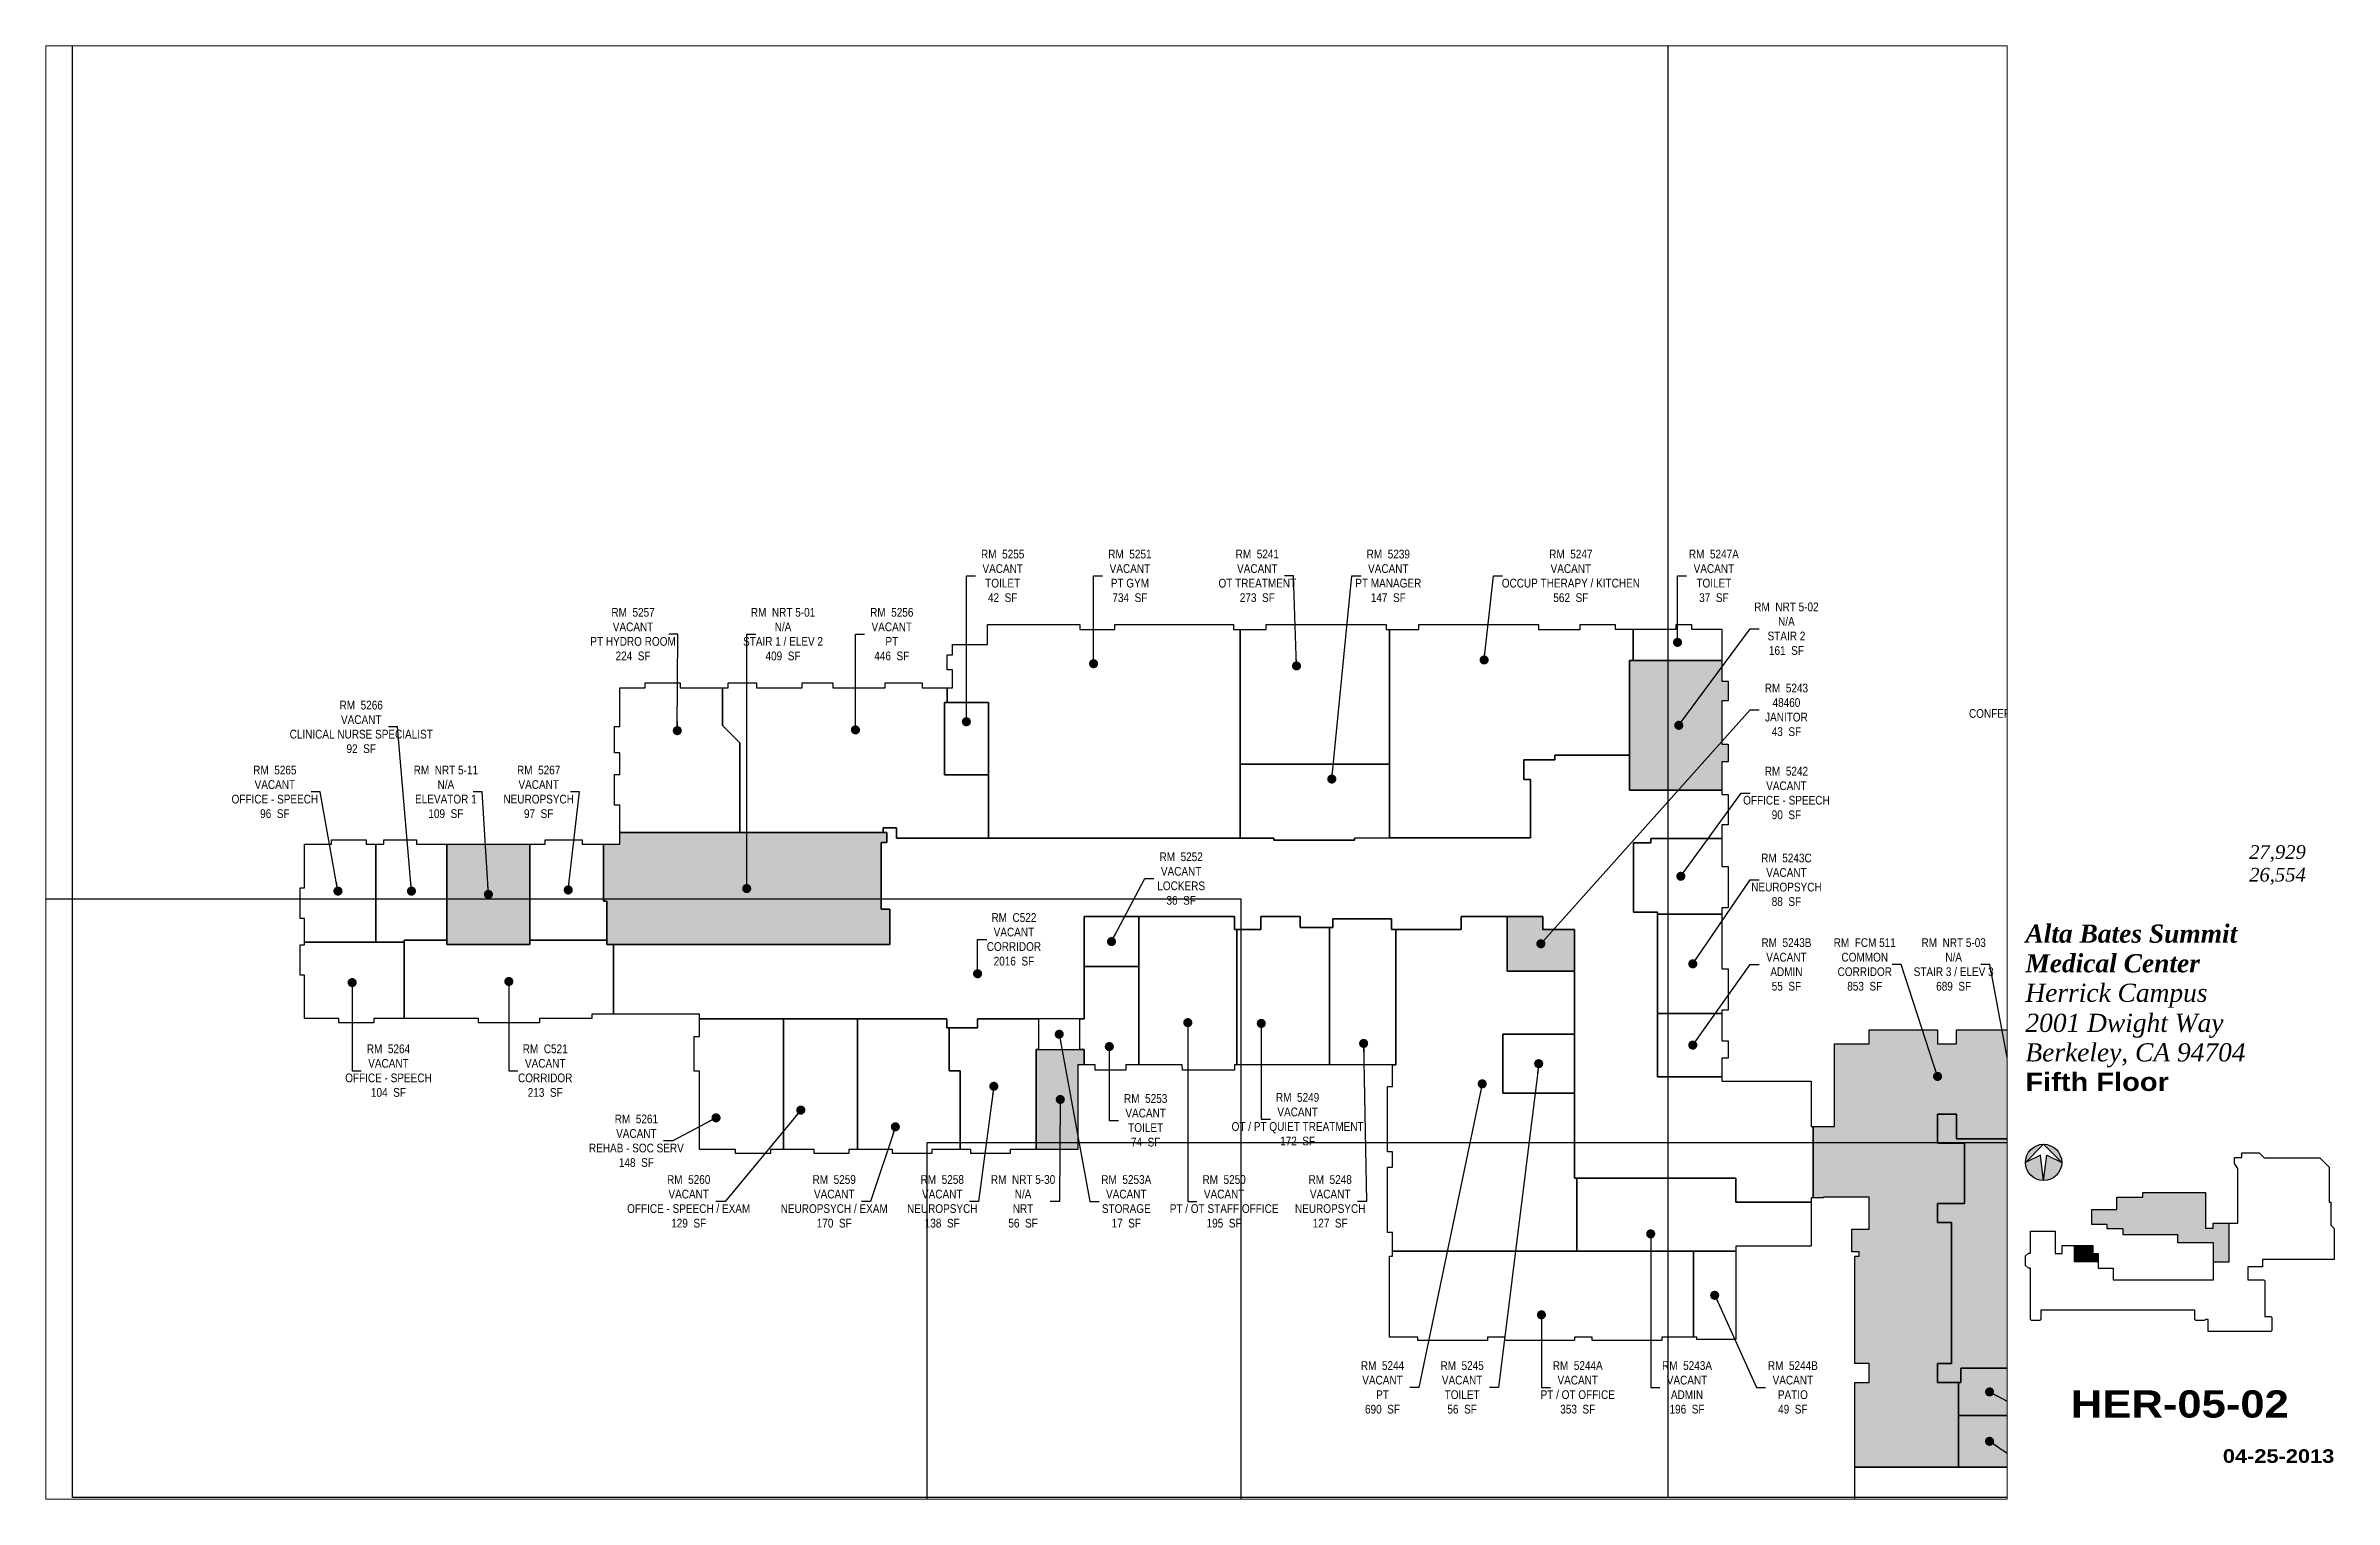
# Paper-space layout '02' of a CAD drawing. Header units: inches. Extents: x 0.9 to 16.7, y 0.5 to 10.5.
# The model-space entities are those that its viewports show. They can reach past a viewport. Long polylines and large blocks are cut down to what shows.
import ezdxf
from ezdxf.enums import TextEntityAlignment as Align

# ---------------------------------------------------------------- set-up
doc = ezdxf.new("R2010")
doc.units = ezdxf.units.IN
doc.header["$LTSCALE"] = 48
doc.header["$MEASUREMENT"] = 0
for name, color, linetype in [('0-LABEL', 3, 'Continuous'), ('1-NRT', 200, 'Continuous'), ('1-NRT-PTN', 253, 'Continuous'), ('3-FCM', 190, 'Continuous'), ('3-FCM-PTN', 9, 'Continuous'), ('4-OCC', 6, 'Continuous'), ('4-OCC-PTN', 95, 'Continuous'), ('4-VACANT', 60, 'Continuous'), ('T-8', 8, 'Continuous')]:
    doc.layers.add(name, color=color, linetype=linetype)
doc.layers.add('T-VWPRT', color=1, linetype='Continuous', plot=False)
doc.layers.add('VP-Window', color=2, linetype='Continuous', plot=False)
doc.styles.add('ArialB', font='')
doc.styles.add('ArialN', font='ARIALN.TTF')
doc.styles.add('TimesI', font='timesi.ttf')
doc.styles.add('TimesIB', font='timesbi.ttf')
doc.styles.get('ArialB').set_extended_font_data('Arial Black')
doc.dimstyles.new('AB-200', dxfattribs={"dimscale": 200, "dimtxt": 0.070312, "dimasz": 0.0625, "dimexe": 0.0625, "dimexo": 0.125, "dimgap": 0.1875, "dimtad": 0, "dimdec": 4, "dimrnd": 0.0625, "dimzin": 0, "dimdsep": 46, "dimlunit": 4, "dimtxsty": 'ArialN', "dimblk": 'ARCHTICK', "dimcen": 0.0625, "dimclrd": 256, "dimclre": 256, "dimclrt": 256, "dimadec": 0, "dimazin": 0, "dimtfac": 1, "dimtdec": 4, "dimtofl": 0, "dimtmove": 2, "dimatfit": 3, "dimldrblk": 'DOT', "dimfxl": 0, "dimfrac": 2, "dimtolj": 1, "dimtzin": 0, "dimlwd": -1, "dimlwe": -1, "dimarcsym": 0})

# ---------------------------------------------------------------- blocks, each defined once
blk = doc.blocks.new('n-arrow')
h = blk.add_hatch(color=256)
h.paths.add_polyline_path([(0, 0.125), (0.125, 0, 0.414214)])
h.paths.add_polyline_path([(0, 0.125, 0.414214), (-0.125, 0), (0.051, 0.022)])
h = blk.add_hatch(color=256)
h.paths.add_polyline_path([(0.051, -0.022), (-0.125, 0, 0.414214), (0, -0.125)])
h.paths.add_polyline_path([(0.125, 0), (0, -0.125, 0.414214)])
for p, q in [((-0.125, 0), (0.051, 0.022)), ((-0.125, 0), (0.051, -0.022)), ((0, 0.125), (0.125, 0)), ((0.051, 0.022), (0, 0.125)), ((0, -0.125), (0.125, 0)), ((0.051, -0.022), (0, -0.125))]:
    blk.add_line(p, q)
blk.add_circle((0, 0), 0.125)
blk = doc.blocks.new('AB-TB-text')
for tag, style, p in [('GROSS', 'TimesI', (1.93, 4.406)), ('USEABLE', 'TimesI', (1.93, 4.25)), ('DATE', 'ArialB', (2.125, 0.25))]:
    blk.add_attdef(tag, text='', height=0.0938, dxfattribs=dict(style=style)).set_placement(p, align=Align.RIGHT)
for tag, style, p in [('CAMPUS', 'TimesIB', (0, 3.75)), ('PAVILION', 'TimesI', (0, 3.547)), ('BUILDING', 'TimesI', (0, 3.34)), ('STREET', 'TimesI', (0, 3.137)), ('FLOOR', 'ArialB', (0, 2.934))]:
    blk.add_attdef(tag, text='', height=0.125, dxfattribs=dict(style=style)).set_placement(p, align=Align.TOP_LEFT)
at = {"style": 'ArialB'}
blk.add_attdef('DWG#', text='', height=0.188, dxfattribs=at).set_placement((1.062, 0.749), align=Align.TOP_CENTER)
blk = doc.blocks.new('_ArchTick')
at = {"const_width": 0.15}
blk.add_lwpolyline([(-0.5, -0.5), (0.5, 0.5)], dxfattribs=at)
blk = doc.blocks.new('_Dot')
at = {"lineweight": -2}
blk.add_line((-0.5, 0), (-1, 0), dxfattribs=at)
at = {"const_width": 0.5}
blk.add_lwpolyline([(-0.25, 0, 1), (0.25, 0, 1)], format="xyb", close=True, dxfattribs=at)

msp = doc.modelspace()

# ---------------------------------------------------------------- hatches: boundary and pattern name
at = {"layer": '1-NRT-PTN'}
for points in [[(2910.5, 2173.5), (3037.77962, 2173.5), (3037.77962, 2145), (3046.13981, 2145), (3046.13981, 2118), (3037.77962, 2118), (3037.77962, 2058), (3046.13981, 2058), (3046.13981, 2034), (3037.77962, 2034), (3037.77962, 1994.71625), (2910.5, 1994.71625)], [(1498.44951, 1920.5), (1520.5, 1920.5), (1520.5, 1936.49498), (1876.5, 1936.49498), (1876.5, 1936.46016), (1888.11219, 1936.46016), (1888.11219, 1923), (1880.48651, 1923), (1880.48651, 1830.99211), (1892.28473, 1830.99211), (1892.28473, 1782.6466), (1502.62663, 1782.5), (1502.62663, 1842.05557), (1498.44951, 1842)], [(1282.77962, 1920.5), (1396.77962, 1920.5), (1396.77962, 1782.5), (1282.77962, 1782.5)], [(2151, 1500.5), (2094, 1500.5), (2094, 1638), (2160, 1638), (2160, 1617), (2151, 1617)], [(3520.73572, 1063.375), (3448.73572, 1063.375), (3448.73572, 1199.28465), (3366.49586, 1199.28465), (3366.49586, 1180), (3334.5, 1180), (3334.5, 1206), (3353.5, 1206), (3353.5, 1400), (3334.5, 1400), (3334.5, 1426), (3371.5, 1426), (3371.5, 1509), (3334.5, 1509), (3334.5, 1549), (3360.5, 1549), (3360.5, 1515), (3544.5, 1515), (3544.5, 1548), (3666.5, 1548), (3666.5, 1508), (3615.968, 1508), (3615.968, 1426), (3666.5, 1426), (3666.5, 1400), (3616.5, 1400), (3616.5, 1206), (3610.5, 1206), (3610.5, 1199.28465), (3520.73572, 1199.28465)]]:
    msp.add_hatch(color=256, dxfattribs=at).paths.add_polyline_path(points)
at = {"layer": '3-FCM-PTN'}
for points in [[(3363.49586, 1180), (3363.49586, 1063.375), (3220.5, 1063.375), (3220.5, 1180), (3240.5, 1180), (3240.5, 1206), (3220.5, 1206), (3220.5, 1353.5), (3226.5, 1353.5), (3226.5, 1359.5), (3216.73572, 1359.5), (3216.73572, 1390.63533), (3240.5, 1390.63533), (3240.5, 1434.84467), (3177.44671, 1434.84467), (3177.44671, 1434), (3163.5, 1434), (3163.5, 1532), (3192.5, 1532), (3192.5, 1646), (3240.5, 1646), (3240.5, 1665), (3334.5, 1665), (3334.5, 1646), (3360.5, 1646), (3360.5, 1665), (3552, 1665), (3552, 1646.17644), (3613.73572, 1646.17644), (3613.73572, 1548), (3544.5, 1548), (3544.5, 1515), (3360.5, 1515), (3360.5, 1549), (3334.5, 1549), (3334.5, 1509), (3371.5, 1509), (3371.5, 1426), (3334.5, 1426), (3334.5, 1400), (3353.5, 1400), (3353.5, 1206), (3334.5, 1206), (3334.5, 1180)], [(3363.49586, 1180), (3366.49586, 1180), (3366.49586, 1199.28465), (3448.73572, 1199.28465), (3448.73572, 1134.32982), (3363.49586, 1134.32982)], [(3363.49586, 1134.32982), (3448.73572, 1134.32982), (3448.73572, 1063.375), (3363.49586, 1063.375)]]:
    msp.add_hatch(color=256, dxfattribs=at).paths.add_polyline_path(points)
at = {"layer": '4-OCC-PTN'}
msp.add_hatch(color=201, dxfattribs=at).paths.add_polyline_path([(2835, 1746), (2742, 1746), (2742, 1821), (2791.17999, 1821), (2791.17999, 1803), (2835, 1803)])

# ---------------------------------------------------------------- linework, layer by layer
at = {"layer": '1-NRT'}
for points in [[(2910.5, 2173.5), (3037.77962, 2173.5), (3037.77962, 2145), (3046.13981, 2145), (3046.13981, 2118), (3037.77962, 2118), (3037.77962, 2058), (3046.13981, 2058), (3046.13981, 2034), (3037.77962, 2034), (3037.77962, 1994.71625), (2910.5, 1994.71625)], [(1498.44951, 1920.5), (1520.5, 1920.5), (1520.5, 1936.49498), (1876.5, 1936.49498), (1876.5, 1936.46016), (1888.11219, 1936.46016), (1888.11219, 1923), (1880.48651, 1923), (1880.48651, 1830.99211), (1892.28473, 1830.99211), (1892.28473, 1782.6466), (1502.62663, 1782.5), (1502.62663, 1842.05557), (1498.44951, 1842)], [(1282.77962, 1920.5), (1396.77962, 1920.5), (1396.77962, 1782.5), (1282.77962, 1782.5)], [(2151, 1500.5), (2094, 1500.5), (2094, 1638), (2160, 1638), (2160, 1617), (2151, 1617)]]:
    msp.add_lwpolyline(points, close=True, dxfattribs=at)
msp.add_lwpolyline([(3448.73572, 1199.28465), (3366.49586, 1199.28465), (3366.49586, 1180), (3334.5, 1180), (3334.5, 1206), (3353.5, 1206), (3353.5, 1400), (3334.5, 1400), (3334.5, 1426), (3371.5, 1426), (3371.5, 1509), (3334.5, 1509), (3334.5, 1549), (3360.5, 1549), (3360.5, 1515), (3544.5, 1515)], dxfattribs=at)
at = {"layer": '3-FCM'}
msp.add_lwpolyline([(3544.5, 1515), (3360.5, 1515), (3360.5, 1549), (3334.5, 1549), (3334.5, 1509), (3371.5, 1509), (3371.5, 1426), (3334.5, 1426), (3334.5, 1400), (3353.5, 1400), (3353.5, 1206), (3334.5, 1206), (3334.5, 1180), (3363.49586, 1180), (3363.49586, 1063.375), (3220.5, 1063.375), (3220.5, 1180), (3240.5, 1180), (3240.5, 1206), (3220.5, 1206), (3220.5, 1353.5), (3226.5, 1353.5), (3226.5, 1359.5), (3216.73572, 1359.5), (3216.73572, 1390.63533), (3240.5, 1390.63533), (3240.5, 1434.84467), (3177.44671, 1434.84467), (3177.44671, 1434), (3163.5, 1434), (3163.5, 1532), (3192.5, 1532), (3192.5, 1646), (3240.5, 1646), (3240.5, 1665), (3334.5, 1665), (3334.5, 1646), (3360.5, 1646), (3360.5, 1665), (3552, 1665)], dxfattribs=at)
for points in [[(3363.49586, 1180), (3366.49586, 1180), (3366.49586, 1199.28465), (3448.73572, 1199.28465), (3448.73572, 1134.32982), (3363.49586, 1134.32982)], [(3363.49586, 1134.32982), (3448.73572, 1134.32982), (3448.73572, 1063.375), (3363.49586, 1063.375)]]:
    msp.add_lwpolyline(points, close=True, dxfattribs=at)
at = {"layer": '4-OCC'}
msp.add_lwpolyline([(2835, 1746), (2742, 1746), (2742, 1821), (2791.17999, 1821), (2791.17999, 1803), (2835, 1803)], close=True, dxfattribs=at)
at = {"layer": '4-VACANT'}
for points in [[(2028, 1929), (2028, 2115.37751), (1971.13981, 2115.37751), (1971.13981, 2135.5), (1978.77962, 2135.5), (1978.77962, 2160.25502), (1971.13981, 2160.25502), (1971.13981, 2181.25502), (1978.77962, 2181.25502), (1978.77962, 2195.5), (2026.77819, 2195.5), (2026.94272, 2222.76392), (2153.86276, 2222.76392), (2153.86276, 2215.80293), (2201.89354, 2215.80293), (2201.89354, 2222.85857), (2365.43131, 2222.77899), (2365.44049, 2215.86121), (2374.5, 2215.86121), (2374.5, 1929)], [(2374.5, 2030.5), (2374.5, 2215.86121), (2410.44049, 2215.86121), (2410.44049, 2222.82637), (2575.44049, 2222.87721), (2575.44049, 2216.15162), (2580, 2216.15162), (2580, 2030.5)], [(2580.11196, 1929.0531), (2580, 2216.15162), (2620.44049, 2216.15162), (2620.49037, 2222.88798), (2785.44049, 2222.91905), (2785.44049, 2216.17473), (2842.77962, 2216.17473), (2842.79871, 2223.01351), (2890.79289, 2223.01351), (2890.77962, 2216.23674), (2915.5, 2216.23674), (2915.5, 2173.5), (2910.5, 2173.5), (2910.5, 2042.82398), (2807.71665, 2042.82398), (2807.71665, 2036.74009), (2765.1294, 2036.74009), (2765.1294, 2009.36257), (2774.25524, 2009.36257), (2774.25524, 1929.26735)], [(3037.77962, 2173.5), (2915.5, 2173.5), (2915.5, 2216.23674), (2974.77962, 2216.23674), (2974.77962, 2222.9879), (2995.77962, 2222.9879), (2995.77962, 2216.23674), (3037.77962, 2216.23674)], [(1685.74406, 1936.49498), (1520.5, 1936.49498), (1520.5, 1974.25502), (1513.5, 1974.25502), (1513.5, 2016.25502), (1520.5, 2016.25502), (1520.5, 2046.25502), (1513.5, 2046.25502), (1513.5, 2082.25502), (1520.5, 2082.25502), (1520.5, 2135.5), (1555.77962, 2135.5), (1555.77962, 2142.5), (1603.77962, 2142.5), (1603.77962, 2135.5), (1662.06922, 2135.5), (1662.06922, 2083.82375), (1685.74406, 2060.02663)], [(1685.74406, 1936.49498), (1685.74406, 2060.02663), (1662.06922, 2083.82375), (1662.06922, 2135.5), (1669.77962, 2135.5), (1669.77962, 2142.5), (1708.77962, 2142.5), (1708.77962, 2135.5), (1771.77962, 2135.5), (1771.77962, 2142.5), (1813.77962, 2142.5), (1813.77962, 2135.5), (1885.77962, 2135.5), (1885.77962, 2142.5), (1936.77962, 2142.5), (1936.77962, 2135.5), (1963.5, 2135.5), (1971.13981, 2135.5), (1971.13981, 2115.37751), (1967.40469, 2115.37751), (1967.40469, 2016.00361), (2028, 2016.00361), (2028, 1929), (1901.63697, 1929), (1901.63697, 1942.935), (1883.07636, 1942.935), (1883.07636, 1936.46016), (1876.5, 1936.46016), (1876.5, 1936.49498)], [(2028, 2016.00361), (1967.40469, 2016.00361), (1967.40469, 2115.37751), (1971.13981, 2115.37751), (1971.13981, 2115.37751), (2028, 2115.37751)], [(3163.5, 1532), (3163.5, 1434), (3160.5, 1434), (3160.5, 1428), (3057, 1428), (3057, 1461), (2835, 1461), (2835, 1803), (2791.17999, 1803), (2791.17999, 1821), (2679, 1821), (2679, 1803), (2583, 1803), (2583, 1818), (2502, 1818), (2502, 1806), (2457, 1806), (2457, 1821), (2403, 1821), (2403, 1803), (2367, 1803), (2367, 1821), (2160, 1821), (2160, 1755), (2160, 1749), (2160, 1680), (2013, 1680), (2013, 1668), (1971, 1668), (1971, 1680), (1630.5, 1679.99296), (1630.5, 1686.5), (1512, 1686.5), (1512, 1782.5), (1892.28473, 1782.6466), (1892.28473, 1830.99211), (1880.48651, 1830.99211), (1880.48651, 1923), (1888.11219, 1923), (1888.11219, 1936.46016), (1883.07636, 1936.46016), (1883.07636, 1942.935), (1901.63697, 1942.935), (1901.63697, 1929), (2421, 1929), (2421, 1926), (2532, 1926), (2532, 1929), (2774.25524, 1929.26735), (2774.25524, 2009.36257), (2765.1294, 2009.36257), (2765.1294, 2036.74009), (2807.71665, 2036.74009), (2807.71665, 2042.82398), (2910.5, 2042.82398), (2910.5, 1994.71625), (3037.77962, 1994.71625), (3037.77962, 1989), (3046.13981, 1989), (3046.13981, 1947), (3037.77962, 1947), (3037.77962, 1928.54186), (2940, 1928.54186), (2940, 1922.54186), (2916, 1922.54186), (2916, 1826.97921), (2949, 1826.97921), (2949, 1600.56203), (3037.77962, 1600.56203), (3037.77962, 1594.5), (3160.5, 1594.5), (3160.5, 1532)], [(2374.5, 1929), (2374.5, 2030.5), (2580, 2030.5), (2580.11196, 1929.0531), (2532, 1929), (2532, 1926), (2421, 1926), (2421, 1929)], [(1185, 1785.5), (1086.5, 1785.5), (1086.5, 1818.25502), (1080.5, 1818.25502), (1080.5, 1860.25502), (1086.5, 1860.25502), (1086.5, 1920.5), (1123.77962, 1920.5), (1123.77962, 1926.5), (1171.77962, 1926.5), (1171.77962, 1920.5), (1185, 1920.5)], [(1224, 1785.5), (1185, 1785.5), (1185, 1920.5), (1195.77962, 1920.5), (1195.77962, 1926.5), (1240.77962, 1926.5), (1240.77962, 1920.5), (1282.77962, 1920.5), (1282.77962, 1788.5), (1224, 1788.5)], [(1498.44951, 1920.5), (1498.44951, 1842), (1502.62663, 1842.05557), (1502.62663, 1788.52219), (1396.80425, 1788.52219), (1396.80425, 1920.5), (1417.77962, 1920.5), (1417.77962, 1926.5), (1468.77962, 1926.5), (1468.77962, 1920.5)], [(2949, 1824.15809), (2949, 1826.97921), (2916, 1826.97921), (2916, 1922.54186), (2940, 1922.54186), (2940, 1928.54186), (3037.77962, 1928.54186), (3037.77962, 1890), (3046.13981, 1890), (3046.13981, 1833), (3037.77962, 1833), (3037.77962, 1824.15809)], [(2160, 1821), (2235, 1821), (2235, 1752), (2160, 1752)], [(2235, 1617.00163), (2235, 1752), (2235, 1755), (2235, 1821), (2367, 1821), (2367, 1803), (2370, 1803), (2370, 1616.96908), (2367, 1616.96908), (2366.93133, 1609.66398), (2295, 1609.66398), (2294.96502, 1616.96908)], [(2370, 1616.96908), (2370, 1803), (2403, 1803), (2403, 1821), (2457, 1821), (2457, 1806), (2497.5, 1806), (2497.5, 1616.96908)], [(2497.5, 1616.96908), (2497.5, 1806), (2502, 1806), (2502, 1818), (2583, 1818), (2583, 1803), (2589, 1803), (2589, 1616.96908)], [(2584.5, 1616.96908), (2589, 1616.96908), (2589, 1803), (2679, 1803), (2679, 1821), (2742, 1821), (2742, 1746), (2835, 1746), (2835, 1659), (2736, 1659), (2736, 1578), (2835, 1578), (2835, 1461), (2838, 1461), (2838, 1360.51147), (2584.5, 1360.51147), (2584.5, 1386), (2577.5, 1386), (2577.5, 1476), (2584.5, 1476), (2584.5, 1497), (2577.5, 1497), (2577.5, 1587), (2584.5, 1587)], [(3037.77962, 1687.56203), (2949, 1687.56203), (2949, 1824.15809), (3037.77962, 1824.15809), (3037.77962, 1749), (3046.13981, 1749), (3046.13981, 1692), (3037.77962, 1692)], [(1224, 1785.5), (1224, 1680.5), (1182, 1680.5), (1182, 1674.68489), (1134, 1674.68489), (1134, 1680.5), (1086.5, 1680.5), (1086.5, 1740.25502), (1080.5, 1740.25502), (1080.5, 1782.25502), (1086.5, 1782.25502), (1086.5, 1785.5)], [(1512, 1782.5), (1512, 1686.5), (1482, 1686.5), (1482, 1680.56912), (1410, 1680.56912), (1410, 1674.71945), (1326, 1674.71945), (1326, 1680.56912), (1224, 1680.5), (1224, 1788.5), (1282.77962, 1788.5), (1282.77962, 1782.5), (1396.77962, 1782.5), (1396.77962, 1788.52219), (1502.62663, 1788.52219), (1502.62663, 1782.5)], [(2160, 1616.96908), (2160, 1638), (2154, 1638), (2154, 1680), (2160, 1680), (2160, 1752), (2235, 1752), (2235, 1617), (2217, 1616.96908), (2217.14924, 1609.48672), (2175, 1609.48672), (2175, 1616.96908)], [(1630.5, 1679.99296), (1746, 1679.99535), (1746, 1500.5), (1728, 1500.5), (1728, 1494.75), (1680, 1494.75), (1680, 1500.5), (1630.5, 1500.5), (1630.5, 1608), (1623, 1608), (1623, 1656), (1630.5, 1656)], [(1746, 1500.5), (1746, 1679.99535), (1848, 1679.99643), (1848, 1500.5), (1836, 1500.5), (1836, 1494.75), (1788, 1494.75), (1788, 1500.5)], [(1848, 1500.5), (1848, 1679.99643), (1971, 1680), (1971, 1668), (1974, 1668), (1973.98509, 1608.73736), (1988.97412, 1608.73736), (1988.97412, 1500.5), (1950, 1500.5), (1950, 1494.75), (1896, 1494.75), (1896, 1500.5)], [(1988.97412, 1500.5), (1988.97412, 1608.73736), (1973.98509, 1608.73736), (1974, 1668), (2013, 1668), (2013, 1680), (2097, 1680), (2097, 1638), (2094, 1638), (2094, 1500.5), (2058, 1500.5), (2058, 1494.75), (2004, 1494.75), (2004, 1500.5)], [(2097, 1638), (2154, 1638), (2154, 1680), (2097, 1680)], [(2949, 1687.56203), (3037.77962, 1687.56203), (3037.77962, 1650), (3046.13981, 1650), (3046.13981, 1626), (3037.77962, 1626), (3037.77962, 1600.56203), (2949, 1600.56203)], [(2736, 1659), (2835, 1659), (2835, 1578), (2736, 1578)], [(3057, 1360.5), (2838, 1360.51147), (2838, 1461), (3057, 1461), (3057, 1428), (3160.5, 1428), (3160.5, 1367.5), (3057, 1367.5)], [(2998.5, 1360.5), (2998.5, 1242), (2955, 1242), (2955, 1237.58927), (2859, 1237.58927), (2859, 1242), (2835, 1242), (2835, 1237.58927), (2739, 1237.58927), (2739, 1242), (2715, 1242), (2715, 1237.58927), (2619, 1237.58927), (2619, 1242), (2580, 1242), (2580, 1353.5), (2584.5, 1353.5), (2584.5, 1360.51147)], [(3057, 1239), (3003, 1239), (3003, 1242), (2998.5, 1242), (2998.5, 1360.5), (3057, 1360.5)]]:
    msp.add_lwpolyline(points, close=True, dxfattribs=at)
msp.add_lwpolyline([(3220.5, 950), (3220.5, 1063.375), (3520.73572, 1063.375)], dxfattribs=at)
at = {"layer": 'VP-Window', "color": 5}
for points in [[(767.5, 3021.50095), (3467.5, 3021.50095), (3467.5, 1021.50095), (767.5, 1021.50095)], [(1943.5, -490.49905), (4643.5, -490.49905), (4643.5, 1509.50095), (1943.5, 1509.50095)]]:
    msp.add_lwpolyline(points, close=True, dxfattribs=at)
at = {"layer": 'VP-Window'}
for points in [[(2963.5, 3021.50095), (5663.5, 3021.50095), (5663.5, 1021.50095), (2963.5, 1021.50095)], [(-324.5, 1845.50095), (2375.5, 1845.50095), (2375.5, -154.49905), (-324.5, -154.49905)]]:
    msp.add_lwpolyline(points, close=True, dxfattribs=at)

# ---------------------------------------------------------------- texts
at = {"layer": '0-LABEL', "char_height": 12, "attachment_point": 5, "style": 'ArialN'}
for s, insert in [('RM  5255\\PVACANT\\PTOILET\\P42  SF', (2047.70234, 2289.68887)), ('RM  5251\\PVACANT\\PPT GYM\\P734  SF', (2222.8199, 2289.68887)), ('RM  5241\\PVACANT\\POT TREATMENT\\P273  SF', (2398.18883, 2289.68887)), ('RM  5239\\PVACANT\\PPT MANAGER\\P147  SF', (2578.48735, 2289.68887)), ('RM  5247\\PVACANT\\POCCUP THERAPY / KITCHEN\\P562  SF', (2829.75953, 2289.68887)), ('RM  5247A\\PVACANT\\PTOILET\\P37  SF', (3026.63981, 2289.68887)), ('RM  5257\\PVACANT\\PPT HYDRO ROOM\\P224  SF', (1538.92111, 2209.5)), ('RM  NRT 5-01\\PN/A\\PSTAIR 1 / ELEV 2\\P409  SF', (1745.36712, 2209.5)), ('RM  5256\\PVACANT\\PPT\\P446  SF', (1895.03461, 2209.5)), ('RM  NRT 5-02\\PN/A\\PSTAIR 2\\P161  SF', (3126.5, 2216.95113)), ('RM  5152\\PVACANT\\PCONFERENCE / TRTMNT\\P169  SF', (3459.83539, 2110.35933)), ('RM  5266\\PVACANT\\PCLINICAL NURSE SPECIALIST\\P92  SF', (1164.74081, 2081.86896)), ('RM  5243\\P48460\\PJANITOR\\P43  SF', (3126.5, 2105.33166)), ('RM  5265\\PVACANT\\POFFICE - SPEECH\\P96  SF', (1045.85061, 1992.5)), ('RM  NRT 5-11\\PN/A\\PELEVATOR 1\\P109  SF', (1281.25822, 1992.5)), ('RM  5267\\PVACANT\\PNEUROPSYCH\\P97  SF', (1409.00108, 1992.5)), ('RM  5242\\PVACANT\\POFFICE - SPEECH\\P90  SF', (3126.5, 1990.93264)), ('RM  5252\\PVACANT\\PLOCKERS\\P36  SF', (2293.35859, 1873.17534)), ('RM  5243C\\PVACANT\\PNEUROPSYCH\\P88  SF', (3126.5, 1871.4647)), ('RM  C522\\PVACANT\\PCORRIDOR\\P2016  SF', (2063.15922, 1789.57858)), ('RM  5243B\\PVACANT\\PADMIN\\P55  SF', (3126.5, 1755)), ('RM  FCM 511\\PCOMMON\\PCORRIDOR\\P853  SF', (3234.33066, 1755)), ('RM  NRT 5-03\\PN/A\\PSTAIR 3 / ELEV 3\\P689  SF', (3356.69653, 1755)), ('RM  5264\\PVACANT\\POFFICE - SPEECH\\P104  SF', (1202.25, 1608.86977)), ('RM  C521\\PVACANT\\PCORRIDOR\\P213  SF', (1418, 1608.86977)), ('RM  5253\\PVACANT\\PTOILET\\P74  SF', (2244.5, 1540.5)), ('RM  5249\\PVACANT\\POT / PT QUIET TREATMENT\\P172  SF', (2453.66556, 1542)), ('RM  5261\\PVACANT\\PREHAB - SOC SERV\\P148  SF', (1543.5, 1512.36919)), ('RM  5260\\PVACANT\\POFFICE - SPEECH / EXAM\\P129  SF', (1615.5, 1429)), ('RM  5259\\PVACANT\\PNEUROPSYCH / EXAM\\P170  SF', (1815.81192, 1429)), ('RM  5258\\PVACANT\\PNEUROPSYCH\\P138  SF', (1964.51615, 1429)), ('RM  NRT 5-30\\PN/A\\PNRT\\P56  SF', (2075.75009, 1429)), ('RM  5253A\\PVACANT\\PSTORAGE\\P17  SF', (2217.83597, 1429)), ('RM  5250\\PVACANT\\PPT / OT STAFF OFFICE\\P195  SF', (2352.5, 1429)), ('RM  5248\\PVACANT\\PNEUROPSYCH\\P127  SF', (2498.5, 1429)), ('RM  5244\\PVACANT\\PPT\\P690  SF', (2570.5, 1173)), ('RM  5245\\PVACANT\\PTOILET\\P56  SF', (2680.1033, 1173)), ('RM  5244A\\PVACANT\\PPT / OT OFFICE\\P353  SF', (2839.25, 1173)), ('RM  5243A\\PVACANT\\PADMIN\\P196  SF', (2989.66649, 1173)), ('RM  5244B\\PVACANT\\PPATIO\\P49  SF', (3135.33857, 1173)), ('RM  NRT 5-06\\PN/A\\PSTAIR 6 / ELEV 4\\P215  SF', (1308, 969.5387))]:
    msp.add_mtext(s, dxfattribs=dict(at, insert=insert))

# ---------------------------------------------------------------- leaders
at = {"layer": '0-LABEL', "annotation_type": 0, "has_hookline": 1}
for points, hookline_direction, text_width in [([(3807, 2849), (3529, 2873.87579)], 1, 86.85675), ([(3742.5, 2743.21688), (3529, 2752.9322)], 1, 57.96999), ([(3911.5, 2692), (3529, 2620)], 1, 66.99045), ([(3741.82031, 2583.5), (3541.5, 2511.5), (3529, 2511.5)], 1, 57.88813), ([(3769.49673, 2449), (3529, 2413.2824)], 1, 57.88813), ([(3769.49673, 2330.75), (3529, 2321.03545)], 1, 57.92087), ([(1997.70234, 2089.05587), (1997.70234, 2289.68887), (2010.20234, 2289.68887)], 0, 57.96999), ([(2172.8199, 2168.90525), (2172.8199, 2289.68887), (2185.3199, 2289.68887)], 0, 55.99727), ([(2452.11214, 2165.84809), (2448.18883, 2289.68887), (2435.68883, 2289.68887)], 1, 105.9618), ([(2500.70138, 2010.18433), (2528.48735, 2289.68887), (2540.98735, 2289.68887)], 0, 89.63984), ([(2710.4042, 2174.07447), (2723.10537, 2289.68887), (2735.60537, 2289.68887)], 0, 188.30832), ([(2976.63981, 2198.24395), (2976.63981, 2289.68887), (2989.13981, 2289.68887)], 0, 67.74352), ([(1599.84073, 2076.75083), (1600.62004, 2209.5), (1588.12004, 2209.5)], 1, 115.52251), ([(1695.36712, 1859.49749), (1695.36712, 2209.5), (1707.86712, 2209.5)], 0, 108.6794), ([(1845.03461, 2077.79104), (1845.03461, 2209.5), (1857.53461, 2209.5)], 0, 57.88813), ([(2978.3199, 2084.10813), (3076.5, 2216.95113), (3089, 2216.95113)], 0, 86.80764), ([(3741.82031, 2195.75), (3529, 2218.60222)], 1, 57.92087), ([(4041.61401, 2110.93533), (3497.33539, 2110.35933)], 1, 163.25239), ([(1233.88981, 1856), (1214.74081, 2081.86896), (1202.24081, 2081.86896)], 1, 196.15007), ([(2788.5, 1783.5), (3076.5, 2105.33166), (3089, 2105.33166)], 0, 58.24829), ([(3741.82031, 2044), (3529, 1988.70378)], 1, 57.86357), ([(1132.75, 1856), (1108.35061, 1992.5), (1095.85061, 1992.5)], 1, 117.29877), ([(1339.77962, 1851.5), (1331.25822, 1992.5), (1318.75822, 1992.5)], 1, 84.99045), ([(1449.71544, 1857.5111), (1465.25108, 1992.5), (1452.75108, 1992.5)], 1, 94.80491), ([(2981.0699, 1876.34998), (3064, 1990.93264), (3076.5, 1990.93264)], 0, 117.29877), ([(3741.82031, 1894), (3529, 1881.89037)], 1, 55.99727), ([(2197.5, 1786.5), (2243.35859, 1873.17534), (2255.85859, 1873.17534)], 0, 63.99454), ([(2997.5699, 1755.86006), (3076.5, 1871.4647), (3089, 1871.4647)], 0, 94.80491), ([(2013.15922, 1742.23498), (2013.15922, 1789.57858), (2025.65922, 1789.57858)], 0, 73.9809), ([(3741.82031, 1735.5), (3529, 1772.87782)], 1, 57.81446), ([(1152.25, 1730.09244), (1152.25, 1608.86977), (1164.75, 1608.86977)], 0, 117.29877), ([(1368, 1731.62082), (1368, 1608.86977), (1380.5, 1608.86977)], 0, 73.9809), ([(2997.5699, 1644.06203), (3076.5, 1755), (3089, 1755)], 0, 66.99045), ([(3334.5, 1601), (3284.33066, 1755), (3271.83066, 1755)], 1, 81.94543), ([(3463.53643, 1449.04518), (3406.69653, 1755), (3394.19653, 1755)], 1, 108.75307), ([(2302.5, 1674.98261), (2302.5, 1429), (2315, 1429)], 0, 147.92087), ([(2403.66556, 1673.95756), (2403.66556, 1542), (2416.16556, 1542)], 0, 180.82674), ([(2125.5, 1659), (2167.83597, 1429), (2180.33597, 1429)], 0, 67.74352), ([(2194.5, 1642.00984), (2194.5, 1540.5), (2207, 1540.5)], 0, 57.88813), ([(2544.54429, 1646.36388), (2548.5, 1429), (2536, 1429)], 1, 94.80491), ([(2785.5, 1618.5), (2730.1033, 1173), (2717.6033, 1173)], 1, 57.96999), ([(2035.49255, 1587.375), (2014.51615, 1429), (2002.01615, 1429)], 1, 94.80491), ([(2127, 1569.25), (2125.75009, 1429), (2113.25009, 1429)], 1, 86.85675), ([(2707.75, 1590.75573), (2620.5, 1173), (2608, 1173)], 1, 57.86357), ([(1653.13536, 1544.0555), (1593.5, 1512.36919), (1581, 1512.36919)], 1, 129.44611), ([(1769.81208, 1554.6292), (1665.5, 1429), (1653, 1429)], 1, 167.83629), ([(1899.94492, 1531.62552), (1865.81192, 1429), (1853.31192, 1429)], 1, 145.34243), ([(2939.66649, 1384.27467), (2939.66649, 1173), (2952.16649, 1173)], 0, 67.74352), ([(3027.75, 1299.75), (3085.33857, 1173), (3097.83857, 1173)], 0, 66.99045), ([(2789.25, 1272.94262), (2789.25, 1173), (2801.75, 1173)], 0, 100.56753), ([(3406.11579, 1166.80724), (3681.5, 1022.82923), (3694, 1022.82923)], 0, 99.00409), ([(3406.11579, 1098.85241), (3681.5, 916.61732), (3694, 916.61732)], 0, 122.67667)]:
    msp.add_leader(points, dimstyle='AB-200', dxfattribs=dict(at, hookline_direction=hookline_direction, text_width=text_width))

psp = doc.layouts.new('02')

# ---------------------------------------------------------------- hatches: boundary and pattern name
at = {"layer": 'T-8'}
for points in [[(15.802, 2.61), (15.371, 2.61), (15.371, 2.579), (15.191, 2.579), (15.191, 2.493), (15.02, 2.493), (15.02, 2.389), (15.125, 2.389), (15.125, 2.36), (15.234, 2.36), (15.234, 2.318), (15.611, 2.318), (15.611, 2.264), (15.856, 2.264), (15.856, 2.133), (15.965, 2.133), (15.965, 2.399), (15.854, 2.399), (15.854, 2.365), (15.802, 2.365)], [(15.063, 2.133), (15.063, 2.191), (15.025, 2.191), (15.025, 2.246), (14.899, 2.246), (14.899, 2.133)]]:
    psp.add_hatch(color=256, dxfattribs=at).paths.add_polyline_path(points)

# ---------------------------------------------------------------- linework, layer by layer
psp.add_lwpolyline([(16.001, 2.851), (16.051, 2.851), (16.051, 2.884), (16.172, 2.884), (16.206, 2.849), (16.589, 2.848), (16.653, 2.784), (16.653, 2.544), (16.664, 2.544), (16.664, 2.386), (16.688, 2.362), (16.688, 2.149), (16.194, 2.149), (16.194, 2.098), (16.093, 2.098), (16.093, 2.009), (16.202, 2.009), (16.21, 2.002), (16.21, 1.758), (16.252, 1.758), (16.259, 1.751), (16.259, 1.661), (16.252, 1.654), (15.821, 1.654), (15.821, 1.737), (15.802, 1.737), (15.795, 1.73), (15.736, 1.73), (15.728, 1.737), (15.728, 1.8), (14.669, 1.8), (14.669, 1.737), (14.662, 1.73), (14.603, 1.73), (14.596, 1.737), (14.596, 2.089), (14.583, 2.089), (14.562, 2.108), (14.562, 2.174), (14.583, 2.193), (14.596, 2.193), (14.596, 2.345), (14.766, 2.345), (14.766, 2.191), (14.816, 2.191), (14.816, 2.246), (15.025, 2.246), (15.025, 2.191), (15.063, 2.191), (15.063, 2.089), (15.165, 2.089), (15.165, 2.009), (15.856, 2.009), (15.856, 2.264), (15.611, 2.264), (15.611, 2.318), (15.234, 2.318), (15.234, 2.36), (15.125, 2.36), (15.125, 2.389), (15.02, 2.389), (15.02, 2.493), (15.191, 2.493), (15.191, 2.579), (15.371, 2.579), (15.371, 2.61), (15.802, 2.61), (15.802, 2.365), (15.854, 2.365), (15.854, 2.399), (16.025, 2.399), (16.025, 2.776), (16.001, 2.81)], close=True, dxfattribs=at)
for points in [[(15.856, 2.133), (15.965, 2.133), (15.965, 2.399)], [(15.063, 2.133), (14.899, 2.133), (14.899, 2.246)]]:
    psp.add_lwpolyline(points, dxfattribs=at)

# ---------------------------------------------------------------- block references
ref = psp.add_blockref('AB-TB-text', (14.562, 0.5), dxfattribs=at)
ref.add_attrib('DATE', '04-25-2013', dxfattribs={"layer": '0', "height": 0.0938, "style": 'ArialB'}).set_placement((16.688, 0.75), align=Align.RIGHT)
ref.add_attrib('DWG#', 'HER-05-02', dxfattribs={"layer": '0', "height": 0.1875, "style": 'ArialB'}).set_placement((15.625, 1.249), align=Align.TOP_CENTER)
ref.add_attrib('GROSS', '27,929', dxfattribs={"layer": '0', "color": 5, "height": 0.0938, "style": 'TimesI'}).set_placement((16.492, 4.906), align=Align.RIGHT)
ref.add_attrib('USEABLE', '26,554', dxfattribs={"layer": '0', "color": 5, "height": 0.0938, "style": 'TimesI'}).set_placement((16.492, 4.75), align=Align.RIGHT)
ref.add_attrib('PAVILION', 'Herrick Campus', dxfattribs={"layer": '0', "color": 5, "height": 0.125, "style": 'TimesI'}).set_placement((14.562, 4.047), align=Align.TOP_LEFT)
ref.add_attrib('BUILDING', '2001 Dwight Way', dxfattribs={"layer": '0', "color": 5, "height": 0.125, "style": 'TimesI'}).set_placement((14.562, 3.84), align=Align.TOP_LEFT)
ref.add_attrib('STREET', 'Berkeley, CA 94704', dxfattribs={"layer": '0', "color": 5, "height": 0.125, "style": 'TimesI'}).set_placement((14.562, 3.637), align=Align.TOP_LEFT)
ref.add_attrib('FLOOR', 'Fifth Floor', dxfattribs={"layer": '0', "height": 0.125, "style": 'ArialB'}).set_placement((14.562, 3.434), align=Align.TOP_LEFT)
ref.add_attrib('CAMPUS', 'Medical Center', dxfattribs={"layer": '0', "color": 5, "height": 0.125, "style": 'TimesIB'}).set_placement((14.562, 4.25), align=Align.TOP_LEFT)
ref.add_attrib('CAMPUS', 'Alta Bates Summit', dxfattribs={"layer": '0', "color": 5, "height": 0.125, "style": 'TimesIB'}).set_placement((14.562, 4.454), align=Align.TOP_LEFT)
at = {"layer": 'T-8', "rotation": 90}
psp.add_blockref('n-arrow', (14.687, 2.817), dxfattribs=at)

# ---------------------------------------------------------------- viewports
at = {"layer": 'T-VWPRT'}
psp.add_viewport(center=(7.687, 5.5), size=(13.5, 10), view_center_point=(2080.43722, 2019.18198), view_height=2000.0000086, dxfattribs=at)

doc.saveas('drawing.dxf')
